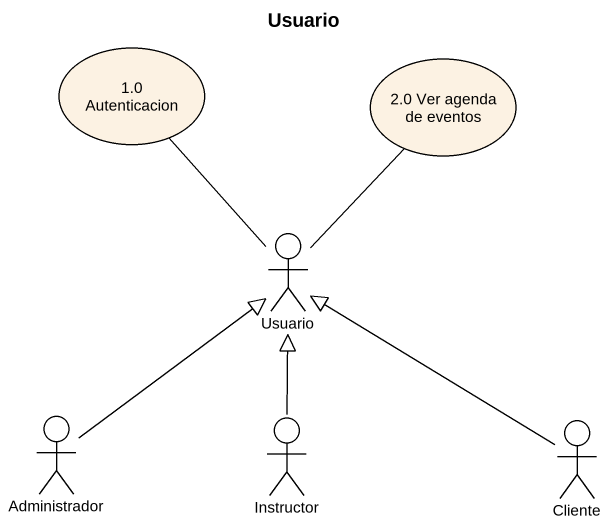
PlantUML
@startuml
title Usuario
usecase "1.0 Autenticacion" as u1_0_Autenticacion
usecase "2.0 Ver agenda de eventos" as u2_0_Ver_agenda_de_eventos
actor Usuario
actor Administrador
actor Instructor
actor Cliente
Usuario -up- u1_0_Autenticacion
Usuario -up- u2_0_Ver_agenda_de_eventos
Administrador -up-|> Usuario
Instructor -up-|> Usuario
Cliente -up-|> Usuario
@enduml
